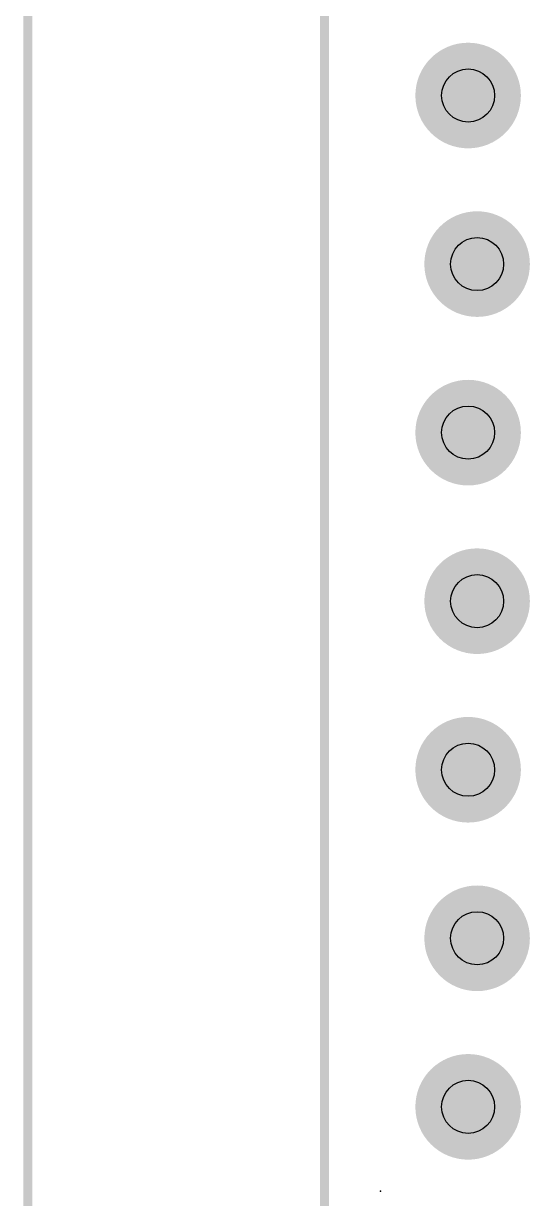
# Model space of a CAD drawing. Extents: x -27 to 84, y -12 to 86.
# Drawn here: x -6.81 to 4.57, y 43.01 to 69.57 of the extents above; entities that cross this region are included whole.
import ezdxf

# ---------------------------------------------------------------- set-up
doc = ezdxf.new("R2010")
doc.units = 0
for name, color, linetype in [('17', 110, 'CONTINUOUS'), ('20', 53, 'CONTINUOUS'), ('21', 41, 'CONTINUOUS'), ('23', 53, 'CONTINUOUS'), ('29', 253, 'CONTINUOUS'), ('30', 253, 'CONTINUOUS'), ('44', 253, 'CONTINUOUS'), ('51', 53, 'CONTINUOUS')]:
    doc.layers.add(name, color=color, linetype=linetype)

# ---------------------------------------------------------------- blocks, each defined once
blk = doc.blocks.new('RECT')
blk.add_solid([(-0.5, -0.5), (0.5, -0.5), (-0.5, 0.5), (0.5, 0.5)])
blk = doc.blocks.new('ROUNDP')
at = {"const_width": 0.5}
blk.add_lwpolyline([(0, -0.25, 1), (0, 0.25, 1), (0, -0.25)], format="xyb", dxfattribs=at)

msp = doc.modelspace()

# ---------------------------------------------------------------- linework, layer by layer
at = {"layer": '20', "const_width": 0.2032}
msp.add_lwpolyline([(0, 85.725), (0, 0.635)], dxfattribs=at)
at = {"layer": '21', "const_width": 0.2032}
msp.add_lwpolyline([(0, 81.6749), (0, 4.6851)], dxfattribs=at)
at = {"layer": '23'}
msp.add_point((1.27, 43.18), dxfattribs=at)
at = {"layer": '44'}
for centre in [(3.2512, 67.9463), (3.4544, 64.1363), (3.2512, 60.3263), (3.4544, 56.5163), (3.2512, 52.7063), (3.4544, 48.8963), (3.2512, 45.0863)]:
    msp.add_circle(centre, 0.6, dxfattribs=at)
at = {"layer": '51', "const_width": 0.2032}
msp.add_lwpolyline([(-6.7056, 81.6749), (-6.7056, 4.6851)], dxfattribs=at)

# ---------------------------------------------------------------- block references
at = {"layer": '17', "xscale": 2.1844, "yscale": 2.1844, "rotation": 270}
for p in [(3.2512, 67.9463), (3.2512, 67.9463), (3.4544, 64.1363), (3.4544, 64.1363), (3.2512, 60.3263), (3.2512, 60.3263), (3.4544, 56.5163), (3.4544, 56.5163), (3.2512, 52.7063), (3.2512, 52.7063), (3.4544, 48.8963), (3.4544, 48.8963), (3.2512, 45.0863), (3.2512, 45.0863)]:
    msp.add_blockref('ROUNDP', p, dxfattribs=at)
at = {"layer": '29', "xscale": 2.3876, "yscale": 2.3876, "rotation": 270}
for p in [(3.2512, 67.9463), (3.4544, 64.1363), (3.2512, 60.3263), (3.4544, 56.5163), (3.2512, 52.7063), (3.4544, 48.8963), (3.2512, 45.0863)]:
    msp.add_blockref('ROUNDP', p, dxfattribs=at)
at = {"layer": '30', "xscale": 2.3876, "yscale": 2.3876, "rotation": 270}
for p in [(3.2512, 67.9463), (3.4544, 64.1363), (3.2512, 60.3263), (3.4544, 56.5163), (3.2512, 52.7063), (3.4544, 48.8963), (3.2512, 45.0863)]:
    msp.add_blockref('ROUNDP', p, dxfattribs=at)
at = {"layer": '51', "xscale": 0.9398, "yscale": 0.4318}
for p in [(3.3528, 67.9463), (3.3528, 64.1363), (3.3528, 60.3263), (3.3528, 56.5163), (3.3528, 52.7063), (3.3528, 48.8963), (3.3528, 45.0863)]:
    msp.add_blockref('RECT', p, dxfattribs=at)

doc.saveas('drawing.dxf')
